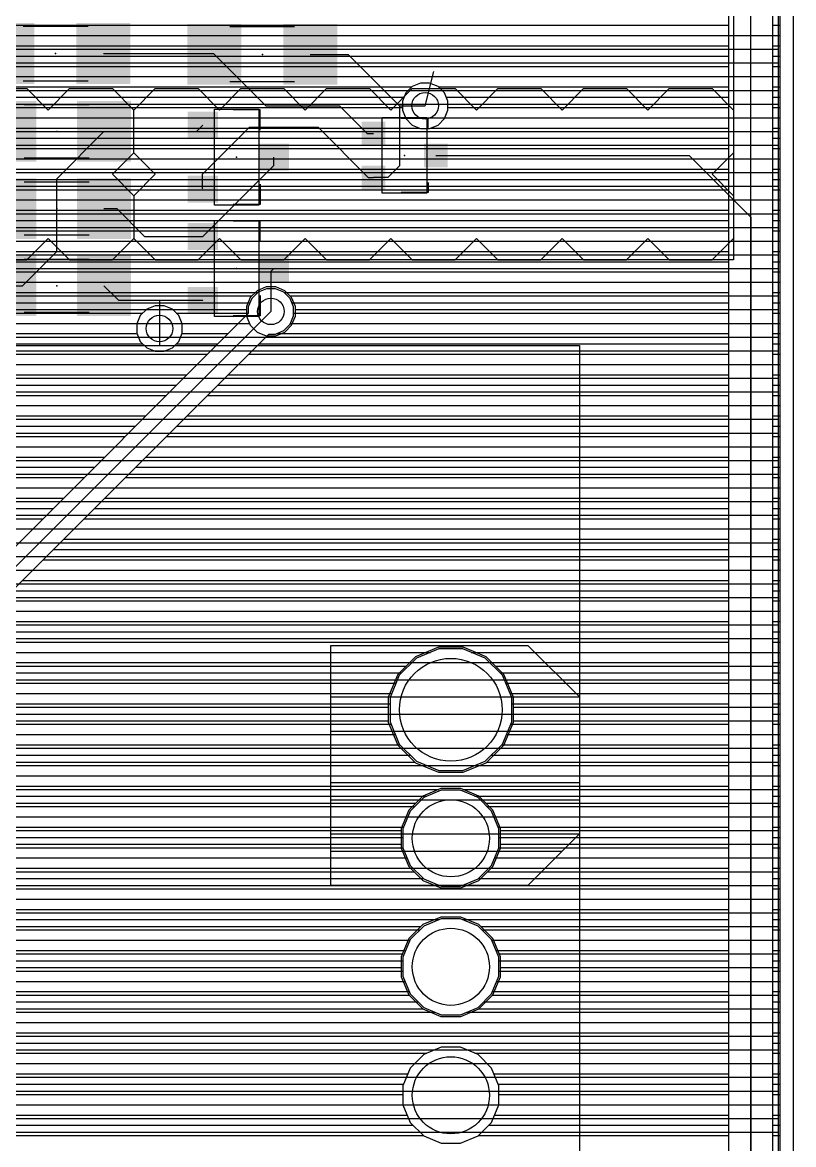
# Model space of a CAD drawing. Extents: x -0.45 to 6.54, y 0 to 7.98.
# Drawn here: x 5.48 to 6.38, y 4.657 to 5.967 of the extents above; entities that cross this region are included whole.
import ezdxf

# ---------------------------------------------------------------- set-up
doc = ezdxf.new("R2010")
doc.units = 0
for name, color, linetype in [('1', 22, 'CONTINUOUS'), ('16', 175, 'CONTINUOUS'), ('17', 4, 'CONTINUOUS'), ('18', 4, 'CONTINUOUS'), ('2', 3, 'CONTINUOUS'), ('20', 6, 'CONTINUOUS'), ('21', 253, 'CONTINUOUS'), ('23', 7, 'CONTINUOUS'), ('49', 253, 'CONTINUOUS'), ('51', 253, 'CONTINUOUS')]:
    doc.layers.add(name, color=color, linetype=linetype)

# ---------------------------------------------------------------- blocks, each defined once
blk = doc.blocks.new('RECT')
blk.add_solid([(-0.5, -0.5), (0.5, -0.5), (-0.5, 0.5), (0.5, 0.5)])
blk = doc.blocks.new('ROUNDP')
blk.add_circle((0, 0), 0.5)
blk = doc.blocks.new('ROUNDV')
blk.add_circle((0, 0), 0.5)

msp = doc.modelspace()

# ---------------------------------------------------------------- linework, layer by layer
at = {"layer": '1'}
for p, q in [((5.574484, 5.931), (5.703016, 5.931)), ((5.703016, 5.931), (5.704016, 5.93)), ((5.704016, 5.93), (5.764016, 5.87)), ((5.815984, 5.93), (5.86, 5.93)), ((5.86, 5.93), (5.92, 5.87)), ((5.764016, 5.87), (5.85, 5.87)), ((5.85, 5.87), (5.882409, 5.837591)), ((5.92, 5.87), (5.92, 5.8)), ((5.92, 5.87), (5.95, 5.87)), ((5.683228, 5.84), (5.69063, 5.847402)), ((5.69, 5.79), (5.745, 5.845)), ((5.745, 5.845), (5.825, 5.845)), ((5.825, 5.845), (5.883591, 5.786409)), ((5.52, 5.784882), (5.575118, 5.84)), ((5.575118, 5.84), (5.683228, 5.84)), ((5.882409, 5.837591), (5.889583, 5.837591)), ((5.773307, 5.800079), (5.773307, 5.81)), ((5.962417, 5.812), (6.258, 5.812)), ((6.258, 5.812), (6.33, 5.74)), ((5.69, 5.773228), (5.69, 5.79)), ((5.69063, 5.717402), (5.773307, 5.800079)), ((5.92, 5.8), (5.906409, 5.786409)), ((5.52, 5.7), (5.52, 5.784882)), ((5.883591, 5.786409), (5.889583, 5.786409)), ((5.906409, 5.786409), (5.889583, 5.786409)), ((5.69063, 5.772598), (5.69, 5.773228)), ((5.575118, 5.75), (5.59, 5.75)), ((5.59, 5.75), (5.622598, 5.717402)), ((6.33, 5.74), (6.33, 1.29)), ((5.622598, 5.717402), (5.69063, 5.717402)), ((5.48, 5.66), (5.52, 5.7)), ((5.773307, 5.68), (5.77, 5.676693)), ((5.77, 5.676693), (5.77, 5.63)), ((5.464882, 5.66), (5.48, 5.66)), ((5.575118, 5.66), (5.59252, 5.642598)), ((5.69063, 5.642598), (5.59252, 5.642598)), ((5.69063, 5.642598), (5.64, 5.642598)), ((5.64, 5.642598), (5.64, 5.61)), ((5.69063, 5.642598), (5.69, 5.643228)), ((5.84, 4.96), (5.84, 5.24)), ((5.84, 5.24), (6.07, 5.24)), ((6.07, 5.24), (6.13, 5.18)), ((5.84, 5.22), (6.09, 5.22)), ((5.84, 5.2), (6.11, 5.2)), ((5.84, 5.18), (6.13, 5.18)), ((6.13, 5.18), (6.13, 5.02)), ((5.84, 5.16), (6.13, 5.16)), ((5.84, 5.14), (6.13, 5.14)), ((5.84, 5.12), (6.13, 5.12)), ((5.29, 5.1), (5.94, 5.1)), ((5.84, 5.1), (6.13, 5.1)), ((5.84, 5.08), (6.13, 5.08)), ((5.84, 5.06), (6.13, 5.06)), ((5.84, 5.04), (6.13, 5.04)), ((5.84, 5.02), (6.13, 5.02)), ((6.13, 5.02), (6.07, 4.96)), ((5.84, 5), (6.11, 5)), ((5.84, 4.98), (6.09, 4.98)), ((6.07, 4.96), (5.84, 4.96)), ((5.84, 4.96), (6.07, 4.96))]:
    msp.add_line(p, q, dxfattribs=at)
at = {"layer": '16'}
for p, q in [((6.362, 7.78), (6.362, 0.2)), ((0.018, 5.952), (6.362, 5.952)), ((0.018, 5.936), (6.362, 5.936)), ((0.018, 5.92), (6.362, 5.92)), ((5.95, 5.87), (5.96, 5.91)), ((0.018, 5.904), (6.362, 5.904)), ((0.281414, 5.888), (6.362, 5.888)), ((0.302414, 5.872), (6.362, 5.872)), ((0.315881, 5.856), (6.362, 5.856)), ((0.325118, 5.84), (6.362, 5.84)), ((0.329868, 5.824), (6.362, 5.824)), ((0.333, 5.808), (6.362, 5.808)), ((0.333, 5.792), (6.362, 5.792)), ((5.401704, 5.776), (6.362, 5.776)), ((5.416706, 5.76), (6.362, 5.76)), ((5.418363, 5.744), (6.362, 5.744)), ((5.408305, 5.728), (6.362, 5.728)), ((0.285744, 5.712), (6.362, 5.712)), ((0.244493, 5.696), (6.362, 5.696)), ((0.018, 5.68), (6.362, 5.68)), ((0.018, 5.664), (6.362, 5.664)), ((5.764331, 5.6585), (5.753856, 5.654161)), ((5.775669, 5.6585), (5.764331, 5.6585)), ((5.786144, 5.654161), (5.775669, 5.6585)), ((0.018, 5.648), (5.747695, 5.648)), ((5.745839, 5.646144), (5.7415, 5.635669)), ((5.753856, 5.654161), (5.745839, 5.646144)), ((5.794161, 5.646144), (5.786144, 5.654161)), ((5.792305, 5.648), (6.362, 5.648)), ((5.7985, 5.635669), (5.794161, 5.646144)), ((0.018, 5.632), (5.7415, 5.632)), ((5.7415, 5.635669), (5.7415, 5.624331)), ((5.7985, 5.624331), (5.7985, 5.635669)), ((5.7985, 5.632), (6.362, 5.632)), ((5.7415, 5.624331), (5.745839, 5.613856)), ((5.794161, 5.613856), (5.7985, 5.624331)), ((2.889345, 5.616), (5.744951, 5.616)), ((5.64, 5.61), (5.64, 5.59)), ((5.745839, 5.613856), (5.753856, 5.605839)), ((5.753856, 5.605839), (5.764331, 5.6015)), ((5.775669, 5.6015), (5.786144, 5.605839)), ((5.786144, 5.605839), (5.794161, 5.613856)), ((5.795049, 5.616), (6.362, 5.616)), ((2.902746, 5.6), (6.362, 5.6)), ((5.764331, 5.6015), (5.775669, 5.6015)), ((2.909374, 5.584), (6.362, 5.584)), ((2.9105, 5.568), (6.362, 5.568)), ((2.908752, 5.552), (6.362, 5.552)), ((2.902125, 5.536), (6.362, 5.536)), ((3.440305, 5.52), (6.362, 5.52)), ((3.4485, 5.504), (6.362, 5.504)), ((3.445877, 5.488), (6.362, 5.488)), ((3.426876, 5.472), (6.362, 5.472)), ((1.078881, 5.456), (6.362, 5.456)), ((1.073779, 5.44), (6.362, 5.44)), ((2.888416, 5.424), (6.362, 5.424)), ((2.904416, 5.408), (6.362, 5.408)), ((2.9155, 5.392), (6.362, 5.392)), ((2.9155, 5.376), (6.362, 5.376)), ((2.9155, 5.36), (6.362, 5.36)), ((2.9155, 5.344), (6.362, 5.344)), ((2.902916, 5.328), (6.362, 5.328)), ((2.886916, 5.312), (6.362, 5.312)), ((0.018, 5.296), (6.362, 5.296)), ((0.018, 5.28), (6.362, 5.28)), ((0.279682, 5.264), (6.362, 5.264)), ((0.301414, 5.248), (6.362, 5.248)), ((0.315303, 5.232), (5.950994, 5.232)), ((5.938649, 5.226886), (5.918114, 5.206351)), ((5.965479, 5.238), (5.938649, 5.226886)), ((5.994521, 5.238), (5.965479, 5.238)), ((6.021351, 5.226886), (5.994521, 5.238)), ((6.009006, 5.232), (6.362, 5.232)), ((6.041886, 5.206351), (6.021351, 5.226886)), ((4.008436, 5.216), (5.927762, 5.216)), ((6.032237, 5.216), (6.362, 5.216)), ((4.027024, 5.2), (5.915483, 5.2)), ((5.918114, 5.206351), (5.907, 5.179521)), ((6.053, 5.179521), (6.041886, 5.206351)), ((6.044517, 5.2), (6.362, 5.2)), ((4.034909, 5.184), (5.908856, 5.184)), ((5.907, 5.179521), (5.907, 5.150479)), ((6.051144, 5.184), (6.362, 5.184)), ((6.053, 5.150479), (6.053, 5.179521)), ((4.038, 5.168), (5.907, 5.168)), ((6.053, 5.168), (6.362, 5.168)), ((4.037394, 5.152), (5.907, 5.152)), ((5.907, 5.150479), (5.918114, 5.123649)), ((6.041886, 5.123649), (6.053, 5.150479)), ((6.053, 5.152), (6.362, 5.152)), ((4.030766, 5.136), (5.912997, 5.136)), ((6.047002, 5.136), (6.362, 5.136)), ((5.918114, 5.123649), (5.938649, 5.103114)), ((6.021351, 5.103114), (6.041886, 5.123649)), ((4.017024, 5.12), (5.921762, 5.12)), ((6.038238, 5.12), (6.362, 5.12)), ((0.848363, 5.104), (5.937762, 5.104)), ((5.938649, 5.103114), (5.965479, 5.092)), ((5.994521, 5.092), (6.021351, 5.103114)), ((6.022238, 5.104), (6.362, 5.104)), ((0.838305, 5.088), (6.362, 5.088)), ((5.965479, 5.092), (5.994521, 5.092)), ((0.248225, 5.072), (5.966049, 5.072)), ((5.968463, 5.073), (5.947146, 5.06417)), ((5.991537, 5.073), (5.968463, 5.073)), ((6.012854, 5.06417), (5.991537, 5.073)), ((5.993951, 5.072), (6.362, 5.072)), ((0.018, 5.056), (5.938976, 5.056)), ((5.947146, 5.06417), (5.93083, 5.047854)), ((6.02917, 5.047854), (6.012854, 5.06417)), ((6.021024, 5.056), (6.362, 5.056)), ((5.93083, 5.047854), (5.922, 5.026537)), ((6.038, 5.026537), (6.02917, 5.047854)), ((0.018, 5.04), (5.927577, 5.04)), ((6.032423, 5.04), (6.362, 5.04)), ((0.018, 5.024), (5.922, 5.024)), ((5.922, 5.026537), (5.922, 5.003463)), ((6.038, 5.003463), (6.038, 5.026537)), ((6.038, 5.024), (6.362, 5.024)), ((0.018, 5.008), (5.922, 5.008)), ((5.922, 5.003463), (5.93083, 4.982146)), ((6.02917, 4.982146), (6.038, 5.003463)), ((6.038, 5.008), (6.362, 5.008)), ((0.018, 4.992), (5.926748, 4.992)), ((6.033252, 4.992), (6.362, 4.992)), ((5.93083, 4.982146), (5.947146, 4.96583)), ((6.012854, 4.96583), (6.02917, 4.982146)), ((1.846221, 4.976), (5.936976, 4.976)), ((5.947146, 4.96583), (5.968463, 4.957)), ((5.991537, 4.957), (6.012854, 4.96583)), ((6.023024, 4.976), (6.362, 4.976)), ((1.8505, 4.96), (5.96122, 4.96)), ((5.968463, 4.957), (5.991537, 4.957)), ((5.99878, 4.96), (6.362, 4.96)), ((1.846221, 4.944), (6.362, 4.944)), ((1.942305, 4.928), (6.362, 4.928)), ((4.015024, 4.912), (5.944976, 4.912)), ((5.947146, 4.91417), (5.93083, 4.897854)), ((5.968463, 4.923), (5.947146, 4.91417)), ((5.991537, 4.923), (5.968463, 4.923)), ((6.012854, 4.91417), (5.991537, 4.923)), ((6.02917, 4.897854), (6.012854, 4.91417)), ((6.015024, 4.912), (6.362, 4.912)), ((4.029938, 4.896), (5.930062, 4.896)), ((5.93083, 4.897854), (5.922, 4.876537)), ((6.038, 4.876537), (6.02917, 4.897854)), ((6.029938, 4.896), (6.362, 4.896)), ((4.036565, 4.88), (5.923435, 4.88)), ((5.922, 4.876537), (5.922, 4.853463)), ((6.036565, 4.88), (6.362, 4.88)), ((6.038, 4.853463), (6.038, 4.876537)), ((4.038, 4.864), (5.922, 4.864)), ((6.038, 4.864), (6.362, 4.864)), ((4.035737, 4.848), (5.924263, 4.848)), ((5.922, 4.853463), (5.93083, 4.832146)), ((6.02917, 4.832146), (6.038, 4.853463)), ((6.035737, 4.848), (6.362, 4.848)), ((4.029024, 4.832), (5.930976, 4.832)), ((5.93083, 4.832146), (5.947146, 4.81583)), ((6.012854, 4.81583), (6.02917, 4.832146)), ((6.029024, 4.832), (6.362, 4.832)), ((4.013024, 4.816), (5.946976, 4.816)), ((5.947146, 4.81583), (5.968463, 4.807)), ((5.968463, 4.807), (5.991537, 4.807)), ((5.991537, 4.807), (6.012854, 4.81583)), ((6.013024, 4.816), (6.362, 4.816)), ((3.551436, 4.8), (6.362, 4.8)), ((3.55594, 4.784), (6.362, 4.784)), ((3.554468, 4.768), (6.362, 4.768)), ((3.546516, 4.752), (6.362, 4.752)), ((3.523441, 4.736), (6.362, 4.736)), ((3.520569, 4.72), (6.362, 4.72)), ((3.543983, 4.704), (6.362, 4.704)), ((3.551, 4.688), (6.362, 4.688)), ((3.551, 4.672), (6.362, 4.672))]:
    msp.add_line(p, q, dxfattribs=at)
at = {"layer": '2'}
for p, q in [((6.364, 7.78), (6.364, 0.2)), ((6.356, 1.170301), (6.356, 7.675172)), ((6.33, 1.175472), (6.33, 7.23)), ((6.304, 7.204), (6.304, 1.186242)), ((3.916, 5.964), (6.304, 5.964)), ((6.356, 5.964), (6.364, 5.964)), ((3.916, 5.952), (6.304, 5.952)), ((6.356, 5.952), (6.364, 5.952)), ((3.916, 5.94), (6.304, 5.94)), ((6.356, 5.94), (6.364, 5.94)), ((3.916, 5.928), (6.304, 5.928)), ((6.356, 5.928), (6.364, 5.928)), ((3.916, 5.916), (6.304, 5.916)), ((6.356, 5.916), (6.364, 5.916)), ((3.916, 5.904), (6.304, 5.904)), ((5.944729, 5.8965), (5.934989, 5.892466)), ((5.955271, 5.8965), (5.944729, 5.8965)), ((5.965011, 5.892466), (5.955271, 5.8965)), ((6.356, 5.904), (6.364, 5.904)), ((3.916, 5.892), (5.934523, 5.892)), ((5.927534, 5.885011), (5.9235, 5.875271)), ((5.934989, 5.892466), (5.927534, 5.885011)), ((5.972466, 5.885011), (5.965011, 5.892466)), ((5.965477, 5.892), (6.304, 5.892)), ((5.9765, 5.875271), (5.972466, 5.885011)), ((6.356, 5.892), (6.364, 5.892)), ((3.916, 5.88), (5.925459, 5.88)), ((3.916, 5.868), (5.9235, 5.868)), ((5.9235, 5.875271), (5.9235, 5.864729)), ((5.974541, 5.88), (6.304, 5.88)), ((5.9765, 5.864729), (5.9765, 5.875271)), ((5.9765, 5.868), (6.304, 5.868)), ((6.356, 5.88), (6.364, 5.88)), ((6.356, 5.868), (6.364, 5.868)), ((3.916, 5.856), (5.927116, 5.856)), ((5.9235, 5.864729), (5.927534, 5.854989)), ((5.927534, 5.854989), (5.934989, 5.847534)), ((5.965011, 5.847534), (5.972466, 5.854989)), ((5.972466, 5.854989), (5.9765, 5.864729)), ((5.972884, 5.856), (6.304, 5.856)), ((6.356, 5.856), (6.364, 5.856)), ((3.916, 5.844), (5.943522, 5.844)), ((5.934989, 5.847534), (5.944729, 5.8435)), ((5.944729, 5.8435), (5.955271, 5.8435)), ((5.955271, 5.8435), (5.965011, 5.847534)), ((5.956478, 5.844), (6.304, 5.844)), ((6.356, 5.844), (6.364, 5.844)), ((3.916, 5.832), (6.304, 5.832)), ((6.356, 5.832), (6.364, 5.832)), ((3.916, 5.82), (6.304, 5.82)), ((6.356, 5.82), (6.364, 5.82)), ((3.916, 5.808), (6.304, 5.808)), ((6.356, 5.808), (6.364, 5.808)), ((3.916, 5.796), (6.304, 5.796)), ((6.356, 5.796), (6.364, 5.796)), ((3.916, 5.784), (6.304, 5.784)), ((6.356, 5.784), (6.364, 5.784)), ((5.405477, 5.772), (6.304, 5.772)), ((6.356, 5.772), (6.364, 5.772)), ((5.414541, 5.76), (6.304, 5.76)), ((6.356, 5.76), (6.364, 5.76)), ((5.4165, 5.748), (6.304, 5.748)), ((6.356, 5.748), (6.364, 5.748)), ((5.396478, 5.724), (6.304, 5.724)), ((5.412884, 5.736), (6.304, 5.736)), ((6.356, 5.736), (6.364, 5.736)), ((6.356, 5.724), (6.364, 5.724)), ((5.376042, 5.712), (6.304, 5.712)), ((6.356, 5.712), (6.364, 5.712)), ((5.364042, 5.7), (6.304, 5.7)), ((6.356, 5.7), (6.364, 5.7)), ((5.352042, 5.688), (6.304, 5.688)), ((6.356, 5.688), (6.364, 5.688)), ((5.340042, 5.676), (6.304, 5.676)), ((6.356, 5.676), (6.364, 5.676)), ((5.328042, 5.664), (6.304, 5.664)), ((6.356, 5.664), (6.364, 5.664)), ((5.316042, 5.652), (5.754523, 5.652)), ((5.747534, 5.645011), (5.7435, 5.635271)), ((5.754989, 5.652466), (5.747534, 5.645011)), ((5.764729, 5.6565), (5.754989, 5.652466)), ((5.775271, 5.6565), (5.764729, 5.6565)), ((5.785011, 5.652466), (5.775271, 5.6565)), ((5.792466, 5.645011), (5.785011, 5.652466)), ((5.785477, 5.652), (6.304, 5.652)), ((5.7965, 5.635271), (5.792466, 5.645011)), ((6.356, 5.652), (6.364, 5.652)), ((5.304042, 5.64), (5.745459, 5.64)), ((5.624989, 5.632466), (5.617534, 5.625011)), ((5.634729, 5.6365), (5.624989, 5.632466)), ((5.645271, 5.6365), (5.634729, 5.6365)), ((5.655011, 5.632466), (5.645271, 5.6365)), ((5.662466, 5.625011), (5.655011, 5.632466)), ((5.7435, 5.635271), (5.7435, 5.627542)), ((5.794541, 5.64), (6.304, 5.64)), ((5.7965, 5.624729), (5.7965, 5.635271)), ((6.356, 5.64), (6.364, 5.64)), ((5.7435, 5.627542), (4.997958, 4.882)), ((5.77, 5.63), (5.005, 4.865)), ((5.292042, 5.628), (5.620523, 5.628)), ((5.617534, 5.625011), (5.6135, 5.615271)), ((5.659477, 5.628), (5.7435, 5.628)), ((5.6665, 5.615271), (5.662466, 5.625011)), ((5.792466, 5.614989), (5.7965, 5.624729)), ((5.7965, 5.628), (6.304, 5.628)), ((6.356, 5.628), (6.364, 5.628)), ((5.280042, 5.616), (5.613802, 5.616)), ((5.6135, 5.615271), (5.6135, 5.604729)), ((5.666198, 5.616), (5.731958, 5.616)), ((5.6665, 5.604729), (5.6665, 5.615271)), ((5.775271, 5.6035), (5.785011, 5.607534)), ((5.785011, 5.607534), (5.792466, 5.614989)), ((5.792884, 5.616), (6.304, 5.616)), ((6.356, 5.616), (6.364, 5.616)), ((5.012042, 4.848), (5.767542, 5.6035)), ((5.268042, 5.604), (5.613802, 5.604)), ((5.6135, 5.604729), (5.617534, 5.594989)), ((5.617534, 5.594989), (5.624989, 5.587534)), ((5.655011, 5.587534), (5.662466, 5.594989)), ((5.662466, 5.594989), (5.6665, 5.604729)), ((5.666198, 5.604), (5.719958, 5.604)), ((5.767542, 5.6035), (5.775271, 5.6035)), ((5.776478, 5.604), (6.304, 5.604)), ((6.356, 5.604), (6.364, 5.604)), ((5.244042, 5.58), (5.695958, 5.58)), ((5.256042, 5.592), (5.620523, 5.592)), ((5.624989, 5.587534), (5.634729, 5.5835)), ((5.634729, 5.5835), (5.645271, 5.5835)), ((5.645271, 5.5835), (5.655011, 5.587534)), ((5.659477, 5.592), (5.707958, 5.592)), ((5.744042, 5.58), (6.304, 5.58)), ((5.756042, 5.592), (6.304, 5.592)), ((6.356, 5.592), (6.364, 5.592)), ((6.356, 5.58), (6.364, 5.58)), ((5.232042, 5.568), (5.683958, 5.568)), ((5.732042, 5.568), (6.304, 5.568)), ((6.356, 5.568), (6.364, 5.568)), ((5.220042, 5.556), (5.671958, 5.556)), ((5.720042, 5.556), (6.304, 5.556)), ((6.356, 5.556), (6.364, 5.556)), ((5.208042, 5.544), (5.659958, 5.544)), ((5.708042, 5.544), (6.304, 5.544)), ((6.356, 5.544), (6.364, 5.544)), ((5.196042, 5.532), (5.647958, 5.532)), ((5.696042, 5.532), (6.304, 5.532)), ((6.356, 5.532), (6.364, 5.532)), ((5.184042, 5.52), (5.635958, 5.52)), ((5.684042, 5.52), (6.304, 5.52)), ((6.356, 5.52), (6.364, 5.52)), ((5.172042, 5.508), (5.623958, 5.508)), ((5.672042, 5.508), (6.304, 5.508)), ((6.356, 5.508), (6.364, 5.508)), ((5.160042, 5.496), (5.611958, 5.496)), ((5.660042, 5.496), (6.304, 5.496)), ((6.356, 5.496), (6.364, 5.496)), ((5.148042, 5.484), (5.599958, 5.484)), ((5.648042, 5.484), (6.304, 5.484)), ((6.356, 5.484), (6.364, 5.484)), ((5.136042, 5.472), (5.587958, 5.472)), ((5.636042, 5.472), (6.304, 5.472)), ((6.356, 5.472), (6.364, 5.472)), ((5.124042, 5.46), (5.575958, 5.46)), ((5.624042, 5.46), (6.304, 5.46)), ((6.356, 5.46), (6.364, 5.46)), ((5.100042, 5.436), (5.551958, 5.436)), ((5.112042, 5.448), (5.563958, 5.448)), ((5.600042, 5.436), (6.304, 5.436)), ((5.612042, 5.448), (6.304, 5.448)), ((6.356, 5.448), (6.364, 5.448)), ((6.356, 5.436), (6.364, 5.436)), ((5.088042, 5.424), (5.539958, 5.424)), ((5.588042, 5.424), (6.304, 5.424)), ((6.356, 5.424), (6.364, 5.424)), ((5.076042, 5.412), (5.527958, 5.412)), ((5.576042, 5.412), (6.304, 5.412)), ((6.356, 5.412), (6.364, 5.412)), ((5.064042, 5.4), (5.515958, 5.4)), ((5.564042, 5.4), (6.304, 5.4)), ((6.356, 5.4), (6.364, 5.4)), ((5.052042, 5.388), (5.503958, 5.388)), ((5.552042, 5.388), (6.304, 5.388)), ((6.356, 5.388), (6.364, 5.388)), ((5.040042, 5.376), (5.491958, 5.376)), ((5.540042, 5.376), (6.304, 5.376)), ((6.356, 5.376), (6.364, 5.376)), ((5.528042, 5.364), (6.304, 5.364)), ((6.356, 5.364), (6.364, 5.364)), ((5.516042, 5.352), (6.304, 5.352)), ((6.356, 5.352), (6.364, 5.352)), ((5.504042, 5.34), (6.304, 5.34)), ((6.356, 5.34), (6.364, 5.34)), ((5.492042, 5.328), (6.304, 5.328)), ((6.356, 5.328), (6.364, 5.328)), ((5.480042, 5.316), (6.304, 5.316)), ((6.356, 5.316), (6.364, 5.316)), ((5.456042, 5.292), (6.304, 5.292)), ((5.468042, 5.304), (6.304, 5.304)), ((6.356, 5.304), (6.364, 5.304)), ((6.356, 5.292), (6.364, 5.292)), ((5.444042, 5.28), (6.304, 5.28)), ((6.356, 5.28), (6.364, 5.28)), ((5.432042, 5.268), (6.304, 5.268)), ((6.356, 5.268), (6.364, 5.268)), ((5.420042, 5.256), (6.304, 5.256)), ((6.356, 5.256), (6.364, 5.256)), ((5.408042, 5.244), (6.304, 5.244)), ((6.356, 5.244), (6.364, 5.244)), ((5.396042, 5.232), (5.956221, 5.232)), ((5.965877, 5.236), (5.939782, 5.225191)), ((5.994123, 5.236), (5.965877, 5.236)), ((6.020218, 5.225191), (5.994123, 5.236)), ((6.003779, 5.232), (6.304, 5.232)), ((6.356, 5.232), (6.364, 5.232)), ((5.384042, 5.22), (5.934591, 5.22)), ((5.939782, 5.225191), (5.919809, 5.205218)), ((6.040191, 5.205218), (6.020218, 5.225191)), ((6.025409, 5.22), (6.304, 5.22)), ((6.356, 5.22), (6.364, 5.22)), ((5.372042, 5.208), (5.922591, 5.208)), ((5.919809, 5.205218), (5.909, 5.179123)), ((6.037409, 5.208), (6.304, 5.208)), ((6.051, 5.179123), (6.040191, 5.205218)), ((6.356, 5.208), (6.364, 5.208)), ((5.360042, 5.196), (5.915991, 5.196)), ((6.044009, 5.196), (6.304, 5.196)), ((6.356, 5.196), (6.364, 5.196)), ((5.348042, 5.184), (5.91102, 5.184)), ((5.909, 5.179123), (5.909, 5.150877)), ((6.04898, 5.184), (6.304, 5.184)), ((6.051, 5.150877), (6.051, 5.179123)), ((6.356, 5.184), (6.364, 5.184)), ((5.336042, 5.172), (5.909, 5.172)), ((6.051, 5.172), (6.304, 5.172)), ((6.356, 5.172), (6.364, 5.172)), ((5.312042, 5.148), (5.910192, 5.148)), ((5.324042, 5.16), (5.909, 5.16)), ((5.909, 5.150877), (5.919809, 5.124782)), ((6.040191, 5.124782), (6.051, 5.150877)), ((6.049808, 5.148), (6.304, 5.148)), ((6.051, 5.16), (6.304, 5.16)), ((6.356, 5.16), (6.364, 5.16)), ((6.356, 5.148), (6.364, 5.148)), ((5.300042, 5.136), (5.915162, 5.136)), ((6.044838, 5.136), (6.304, 5.136)), ((6.356, 5.136), (6.364, 5.136)), ((5.288042, 5.124), (5.920591, 5.124)), ((5.919809, 5.124782), (5.939782, 5.104809)), ((6.020218, 5.104809), (6.040191, 5.124782)), ((6.039409, 5.124), (6.304, 5.124)), ((6.356, 5.124), (6.364, 5.124)), ((5.276042, 5.112), (5.932591, 5.112)), ((6.027409, 5.112), (6.304, 5.112)), ((6.356, 5.112), (6.364, 5.112)), ((5.264042, 5.1), (5.951392, 5.1)), ((5.939782, 5.104809), (5.965877, 5.094)), ((5.994123, 5.094), (6.020218, 5.104809)), ((6.008608, 5.1), (6.304, 5.1)), ((6.356, 5.1), (6.364, 5.1)), ((5.252042, 5.088), (6.304, 5.088)), ((5.965877, 5.094), (5.994123, 5.094)), ((6.356, 5.088), (6.364, 5.088)), ((5.240042, 5.076), (6.304, 5.076)), ((5.968861, 5.071), (5.948279, 5.062474)), ((5.991139, 5.071), (5.968861, 5.071)), ((6.011721, 5.062474), (5.991139, 5.071)), ((6.356, 5.076), (6.364, 5.076)), ((5.228042, 5.064), (5.951962, 5.064)), ((5.948279, 5.062474), (5.932525, 5.046721)), ((6.008038, 5.064), (6.304, 5.064)), ((6.027474, 5.046721), (6.011721, 5.062474)), ((6.356, 5.064), (6.364, 5.064)), ((5.216042, 5.052), (5.937804, 5.052)), ((5.932525, 5.046721), (5.924, 5.026139)), ((6.022196, 5.052), (6.304, 5.052)), ((6.036, 5.026139), (6.027474, 5.046721)), ((6.356, 5.052), (6.364, 5.052)), ((5.204042, 5.04), (5.929742, 5.04)), ((6.030258, 5.04), (6.304, 5.04)), ((6.356, 5.04), (6.364, 5.04)), ((5.192042, 5.028), (5.924771, 5.028)), ((5.924, 5.026139), (5.924, 5.003861)), ((6.035229, 5.028), (6.304, 5.028)), ((6.036, 5.003861), (6.036, 5.026139)), ((6.356, 5.028), (6.364, 5.028)), ((5.168042, 5.004), (5.924, 5.004)), ((5.180042, 5.016), (5.924, 5.016)), ((5.924, 5.003861), (5.932525, 4.983279)), ((6.027474, 4.983279), (6.036, 5.003861)), ((6.036, 5.016), (6.304, 5.016)), ((6.036, 5.004), (6.304, 5.004)), ((6.356, 5.016), (6.364, 5.016)), ((6.356, 5.004), (6.364, 5.004)), ((5.156042, 4.992), (5.928913, 4.992)), ((6.031087, 4.992), (6.304, 4.992)), ((6.356, 4.992), (6.364, 4.992)), ((5.144042, 4.98), (5.935804, 4.98)), ((5.932525, 4.983279), (5.948279, 4.967525)), ((6.011721, 4.967525), (6.027474, 4.983279)), ((6.024196, 4.98), (6.304, 4.98)), ((6.356, 4.98), (6.364, 4.98)), ((5.132042, 4.968), (5.947804, 4.968)), ((5.948279, 4.967525), (5.968861, 4.959)), ((5.991139, 4.959), (6.011721, 4.967525)), ((6.012196, 4.968), (6.304, 4.968)), ((6.356, 4.968), (6.364, 4.968)), ((5.120042, 4.956), (6.304, 4.956)), ((5.968861, 4.959), (5.991139, 4.959)), ((6.356, 4.956), (6.364, 4.956)), ((5.108042, 4.944), (6.304, 4.944)), ((6.356, 4.944), (6.364, 4.944)), ((5.096042, 4.932), (6.304, 4.932)), ((6.356, 4.932), (6.364, 4.932)), ((5.084042, 4.92), (5.966447, 4.92)), ((5.948279, 4.912474), (5.932525, 4.896721)), ((5.968861, 4.921), (5.948279, 4.912474)), ((5.991139, 4.921), (5.968861, 4.921)), ((6.011721, 4.912474), (5.991139, 4.921)), ((5.993553, 4.92), (6.304, 4.92)), ((6.027474, 4.896721), (6.011721, 4.912474)), ((6.356, 4.92), (6.364, 4.92)), ((5.072042, 4.908), (5.943804, 4.908)), ((6.016196, 4.908), (6.304, 4.908)), ((6.356, 4.908), (6.364, 4.908)), ((5.060042, 4.896), (5.932227, 4.896)), ((5.932525, 4.896721), (5.924, 4.876139)), ((6.036, 4.876139), (6.027474, 4.896721)), ((6.027773, 4.896), (6.304, 4.896)), ((6.356, 4.896), (6.364, 4.896)), ((5.048042, 4.884), (5.927256, 4.884)), ((5.924, 4.876139), (5.924, 4.853861)), ((6.032744, 4.884), (6.304, 4.884)), ((6.036, 4.853861), (6.036, 4.876139)), ((6.356, 4.884), (6.364, 4.884)), ((5.024042, 4.86), (5.924, 4.86)), ((5.036042, 4.872), (5.924, 4.872)), ((6.036, 4.872), (6.304, 4.872)), ((6.036, 4.86), (6.304, 4.86)), ((6.356, 4.872), (6.364, 4.872)), ((6.356, 4.86), (6.364, 4.86)), ((5.012042, 4.848), (5.926428, 4.848)), ((5.924, 4.853861), (5.932525, 4.833279)), ((6.027474, 4.833279), (6.036, 4.853861)), ((6.033572, 4.848), (6.304, 4.848)), ((6.356, 4.848), (6.364, 4.848)), ((4.028602, 4.836), (5.931398, 4.836)), ((5.932525, 4.833279), (5.948279, 4.817525)), ((6.011721, 4.817525), (6.027474, 4.833279)), ((6.028602, 4.836), (6.304, 4.836)), ((6.356, 4.836), (6.364, 4.836)), ((4.018196, 4.824), (5.941804, 4.824)), ((6.018196, 4.824), (6.304, 4.824)), ((6.356, 4.824), (6.364, 4.824)), ((3.998382, 4.812), (5.961618, 4.812)), ((5.948279, 4.817525), (5.968861, 4.809)), ((5.968861, 4.809), (5.991139, 4.809)), ((5.991139, 4.809), (6.011721, 4.817525)), ((5.998382, 4.812), (6.304, 4.812)), ((6.356, 4.812), (6.364, 4.812)), ((3.916, 4.8), (6.304, 4.8)), ((6.356, 4.8), (6.364, 4.8)), ((3.916, 4.788), (6.304, 4.788)), ((6.356, 4.788), (6.364, 4.788)), ((3.916, 4.776), (6.304, 4.776)), ((5.968861, 4.771), (5.948279, 4.762474)), ((5.991139, 4.771), (5.968861, 4.771)), ((6.011721, 4.762474), (5.991139, 4.771)), ((6.356, 4.776), (6.364, 4.776)), ((3.916, 4.764), (5.951962, 4.764)), ((5.948279, 4.762474), (5.932525, 4.746721)), ((6.008038, 4.764), (6.304, 4.764)), ((6.027474, 4.746721), (6.011721, 4.762474)), ((6.356, 4.764), (6.364, 4.764)), ((3.916, 4.752), (5.937804, 4.752)), ((5.932525, 4.746721), (5.924, 4.726139)), ((6.022196, 4.752), (6.304, 4.752)), ((6.036, 4.726139), (6.027474, 4.746721)), ((6.356, 4.752), (6.364, 4.752)), ((3.914, 4.74), (5.929742, 4.74)), ((6.030258, 4.74), (6.304, 4.74)), ((6.356, 4.74), (6.364, 4.74)), ((3.892769, 4.716), (5.924, 4.716)), ((3.904769, 4.728), (5.924771, 4.728)), ((5.924, 4.726139), (5.924, 4.703861)), ((6.035229, 4.728), (6.304, 4.728)), ((6.036, 4.703861), (6.036, 4.726139)), ((6.036, 4.716), (6.304, 4.716)), ((6.356, 4.728), (6.364, 4.728)), ((6.356, 4.716), (6.364, 4.716)), ((3.880769, 4.704), (5.924, 4.704)), ((5.924, 4.703861), (5.932525, 4.683279)), ((6.027474, 4.683279), (6.036, 4.703861)), ((6.036, 4.704), (6.304, 4.704)), ((6.356, 4.704), (6.364, 4.704)), ((3.868769, 4.692), (5.928913, 4.692)), ((6.031087, 4.692), (6.304, 4.692)), ((6.356, 4.692), (6.364, 4.692)), ((3.856769, 4.68), (5.935804, 4.68)), ((5.932525, 4.683279), (5.948279, 4.667525)), ((6.011721, 4.667525), (6.027474, 4.683279)), ((6.024196, 4.68), (6.304, 4.68)), ((6.356, 4.68), (6.364, 4.68)), ((3.844769, 4.668), (5.947804, 4.668)), ((5.948279, 4.667525), (5.968861, 4.659)), ((5.991139, 4.659), (6.011721, 4.667525)), ((6.012196, 4.668), (6.304, 4.668)), ((6.356, 4.668), (6.364, 4.668)), ((5.968861, 4.659), (5.991139, 4.659))]:
    msp.add_line(p, q, dxfattribs=at)
at = {"layer": '20'}
msp.add_line((6.38, 0.2), (6.38, 7.78), dxfattribs=at)
at = {"layer": '21'}
for p, q in [((5.757559, 5.865118), (5.726063, 5.865118)), ((5.757559, 5.841496), (5.757559, 5.865118)), ((5.953559, 5.855307), (5.922063, 5.855307)), ((5.953559, 5.843496), (5.953559, 5.855307)), ((5.757559, 5.778504), (5.757559, 5.754882)), ((5.953559, 5.780504), (5.953559, 5.768693)), ((5.953559, 5.768693), (5.922063, 5.768693)), ((5.757559, 5.754882), (5.726063, 5.754882)), ((5.757559, 5.735118), (5.726063, 5.735118)), ((5.757559, 5.711496), (5.757559, 5.735118)), ((5.757559, 5.648504), (5.757559, 5.624882)), ((5.757559, 5.624882), (5.726063, 5.624882)), ((3.83, 5.59), (6.13, 5.59)), ((6.13, 5.59), (6.13, 4.14))]:
    msp.add_line(p, q, dxfattribs=at)
at = {"layer": '23'}
for p in [(5.5185, 5.931), (5.76, 5.93), (5.52, 5.84), (5.73, 5.81), (5.926, 5.812), (5.52, 5.75), (5.73, 5.68), (5.52, 5.66)]:
    msp.add_point(p, dxfattribs=at)
at = {"layer": '49'}
for p, q in [((6.31, 7.69), (6.31, 5.69)), ((5.435, 5.89), (5.485, 5.89)), ((5.485, 5.89), (5.51, 5.865)), ((5.51, 5.865), (5.535, 5.89)), ((5.535, 5.89), (5.585, 5.89)), ((5.585, 5.89), (5.61, 5.865)), ((5.61, 5.865), (5.635, 5.89)), ((5.635, 5.89), (5.685, 5.89)), ((5.685, 5.89), (5.71, 5.865)), ((5.71, 5.865), (5.735, 5.89)), ((5.735, 5.89), (5.785, 5.89)), ((5.785, 5.89), (5.81, 5.865)), ((5.81, 5.865), (5.835, 5.89)), ((5.835, 5.89), (5.885, 5.89)), ((5.885, 5.89), (5.91, 5.865)), ((5.91, 5.865), (5.935, 5.89)), ((5.935, 5.89), (5.985, 5.89)), ((5.985, 5.89), (6.01, 5.865)), ((6.01, 5.865), (6.035, 5.89)), ((6.035, 5.89), (6.085, 5.89)), ((6.085, 5.89), (6.11, 5.865)), ((6.11, 5.865), (6.135, 5.89)), ((6.135, 5.89), (6.185, 5.89)), ((6.185, 5.89), (6.21, 5.865)), ((6.21, 5.865), (6.235, 5.89)), ((6.235, 5.89), (6.285, 5.89)), ((6.285, 5.89), (6.31, 5.865)), ((5.61, 5.815), (5.61, 5.865)), ((6.31, 5.865), (6.31, 5.815)), ((5.61, 5.815), (5.585, 5.79)), ((5.635, 5.79), (5.61, 5.815)), ((6.31, 5.815), (6.285, 5.79)), ((5.585, 5.79), (5.61, 5.765)), ((5.61, 5.765), (5.635, 5.79)), ((6.285, 5.79), (6.31, 5.765)), ((5.61, 5.765), (5.61, 5.715)), ((6.31, 5.765), (6.31, 5.715)), ((5.51, 5.715), (5.485, 5.69)), ((5.535, 5.69), (5.51, 5.715)), ((5.61, 5.715), (5.585, 5.69)), ((5.61, 5.715), (5.635, 5.69)), ((5.71, 5.715), (5.685, 5.69)), ((5.735, 5.69), (5.71, 5.715)), ((5.81, 5.715), (5.785, 5.69)), ((5.835, 5.69), (5.81, 5.715)), ((5.91, 5.715), (5.885, 5.69)), ((5.935, 5.69), (5.91, 5.715)), ((6.01, 5.715), (5.985, 5.69)), ((6.035, 5.69), (6.01, 5.715)), ((6.11, 5.715), (6.085, 5.69)), ((6.135, 5.69), (6.11, 5.715)), ((6.21, 5.715), (6.185, 5.69)), ((6.235, 5.69), (6.21, 5.715)), ((6.31, 5.715), (6.285, 5.69)), ((6.31, 5.69), (1.41, 5.69)), ((5.435, 5.69), (5.485, 5.69)), ((5.535, 5.69), (5.585, 5.69)), ((5.635, 5.69), (5.685, 5.69)), ((5.735, 5.69), (5.785, 5.69)), ((5.835, 5.69), (5.885, 5.69)), ((5.935, 5.69), (5.985, 5.69)), ((6.035, 5.69), (6.085, 5.69)), ((6.135, 5.69), (6.185, 5.69)), ((6.235, 5.69), (6.285, 5.69))]:
    msp.add_line(p, q, dxfattribs=at)
at = {"layer": '51'}
for p, q in [((5.481, 5.963), (5.5565, 5.963)), ((5.7975, 5.962), (5.722, 5.962)), ((5.481, 5.899), (5.5565, 5.899)), ((5.7975, 5.898), (5.722, 5.898)), ((5.557992, 5.870984), (5.482008, 5.870984)), ((5.704, 5.754), (5.704, 5.866)), ((5.704, 5.866), (5.756, 5.866)), ((5.756, 5.866), (5.756, 5.754)), ((5.9, 5.767811), (5.9, 5.856189)), ((5.9, 5.856189), (5.952, 5.856189)), ((5.952, 5.856189), (5.952, 5.767811)), ((5.557992, 5.809016), (5.482008, 5.809016)), ((5.557992, 5.780984), (5.482008, 5.780984)), ((5.952, 5.767811), (5.9, 5.767811)), ((5.756, 5.754), (5.704, 5.754)), ((5.704, 5.624), (5.704, 5.736)), ((5.704, 5.736), (5.756, 5.736)), ((5.756, 5.736), (5.756, 5.624)), ((5.557992, 5.719016), (5.482008, 5.719016)), ((5.482008, 5.690984), (5.557992, 5.690984)), ((5.482008, 5.629016), (5.557992, 5.629016)), ((5.756, 5.624), (5.704, 5.624))]:
    msp.add_line(p, q, dxfattribs=at)

# ---------------------------------------------------------------- block references
at = {"layer": '1'}
for p, xscale, yscale, rotation in [((5.462516, 5.931), 0.062992, 0.070984, 180), ((5.574484, 5.931), 0.062992, 0.070984, 180), ((5.464882, 5.84), 0.062992, 0.070866, 180), ((5.575118, 5.84), 0.062992, 0.070866, 180), ((5.69063, 5.847402), 0.031496, 0.035433, 270), ((5.889583, 5.837591), 0.027559, 0.027559, 270), ((5.773307, 5.81), 0.031496, 0.035433, 270), ((5.962417, 5.812), 0.027559, 0.027559, 270), ((5.889583, 5.786409), 0.027559, 0.027559, 270), ((5.464882, 5.75), 0.062992, 0.070866, 180), ((5.575118, 5.75), 0.062992, 0.070866, 180), ((5.69063, 5.772598), 0.031496, 0.035433, 270), ((5.69063, 5.717402), 0.031496, 0.035433, 270), ((5.773307, 5.68), 0.031496, 0.035433, 270), ((5.69063, 5.642598), 0.031496, 0.035433, 270)]:
    msp.add_blockref('RECT', p, dxfattribs=dict(at, xscale=xscale, yscale=yscale, rotation=rotation))
at = {"layer": '1', "xscale": 0.062992}
for p, yscale in [((5.704016, 5.93), 0.070984), ((5.815984, 5.93), 0.070984), ((5.464882, 5.66), 0.070866), ((5.575118, 5.66), 0.070866)]:
    msp.add_blockref('RECT', p, dxfattribs=dict(at, yscale=yscale))
at = {"layer": '17'}
for p, xscale, yscale in [((5.98, 5.165), 0.12, 0.12), ((5.98, 5.165), 0.12, 0.12), ((5.98, 5.165), 0.12, 0.12), ((5.98, 5.165), 0.12, 0.12), ((5.98, 5.015), 0.09, 0.09), ((5.98, 5.015), 0.09, 0.09), ((5.98, 5.015), 0.09, 0.09), ((5.98, 5.015), 0.09, 0.09), ((5.98, 4.865), 0.09, 0.09), ((5.98, 4.865), 0.09, 0.09), ((5.98, 4.865), 0.09, 0.09), ((5.98, 4.865), 0.09, 0.09), ((5.98, 4.715), 0.09, 0.09), ((5.98, 4.715), 0.09, 0.09), ((5.98, 4.715), 0.09, 0.09), ((5.98, 4.715), 0.09, 0.09)]:
    msp.add_blockref('ROUNDP', p, dxfattribs=dict(at, xscale=xscale, yscale=yscale))
at = {"layer": '18', "xscale": 0.031, "yscale": 0.031}
for p in [(5.95, 5.87), (5.95, 5.87), (5.95, 5.87), (5.95, 5.87), (5.77, 5.63), (5.77, 5.63), (5.77, 5.63), (5.77, 5.63), (5.64, 5.61), (5.64, 5.61), (5.64, 5.61), (5.64, 5.61)]:
    msp.add_blockref('ROUNDV', p, dxfattribs=at)
at = {"layer": '51', "rotation": 180}
for p, xscale, yscale in [((5.4665, 5.931), 0.029, 0.069), ((5.5705, 5.931), 0.029, 0.069), ((5.467766, 5.839965), 0.029531, 0.066929), ((5.572234, 5.840035), 0.029531, 0.066929), ((5.467766, 5.749965), 0.029531, 0.066929), ((5.572234, 5.750035), 0.029531, 0.066929)]:
    msp.add_blockref('RECT', p, dxfattribs=dict(at, xscale=xscale, yscale=yscale))
at = {"layer": '51'}
for p, xscale, yscale in [((5.708, 5.93), 0.029, 0.069), ((5.812, 5.93), 0.029, 0.069), ((5.467766, 5.659965), 0.029531, 0.066929), ((5.572234, 5.660035), 0.029531, 0.066929)]:
    msp.add_blockref('RECT', p, dxfattribs=dict(at, xscale=xscale, yscale=yscale))

doc.saveas('drawing.dxf')
